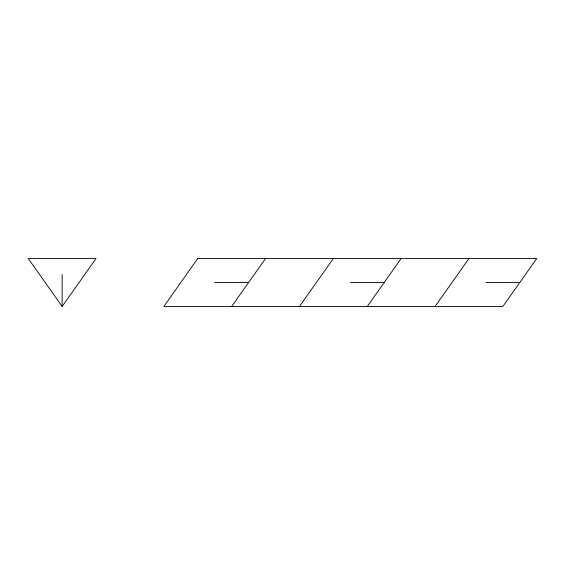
<?xml version="1.0" encoding="UTF-8"?>
<svg xmlns="http://www.w3.org/2000/svg" width="565" height="565" viewBox="0 0 565 565"><rect width="100%" height="100%" fill="white"/><g stroke="black" fill="none" stroke-linecap="round" stroke-linejoin="round"><path stroke-width="0.85" d="M62.15 306.47L96.05 258.53L28.25 258.53L62.15 306.47L62.15 274.512M231.65 306.47L265.55 258.53M299.45 306.47L333.35 258.53M367.25 306.47L401.15 258.53M435.05 306.47L468.95 258.53M214.7 282.5L248.6 282.5M350.3 282.5L384.2 282.5M485.9 282.5L519.8 282.5M197.75 258.53L163.85 306.47L502.85 306.47L536.75 258.53L197.75 258.53"/></g></svg>
